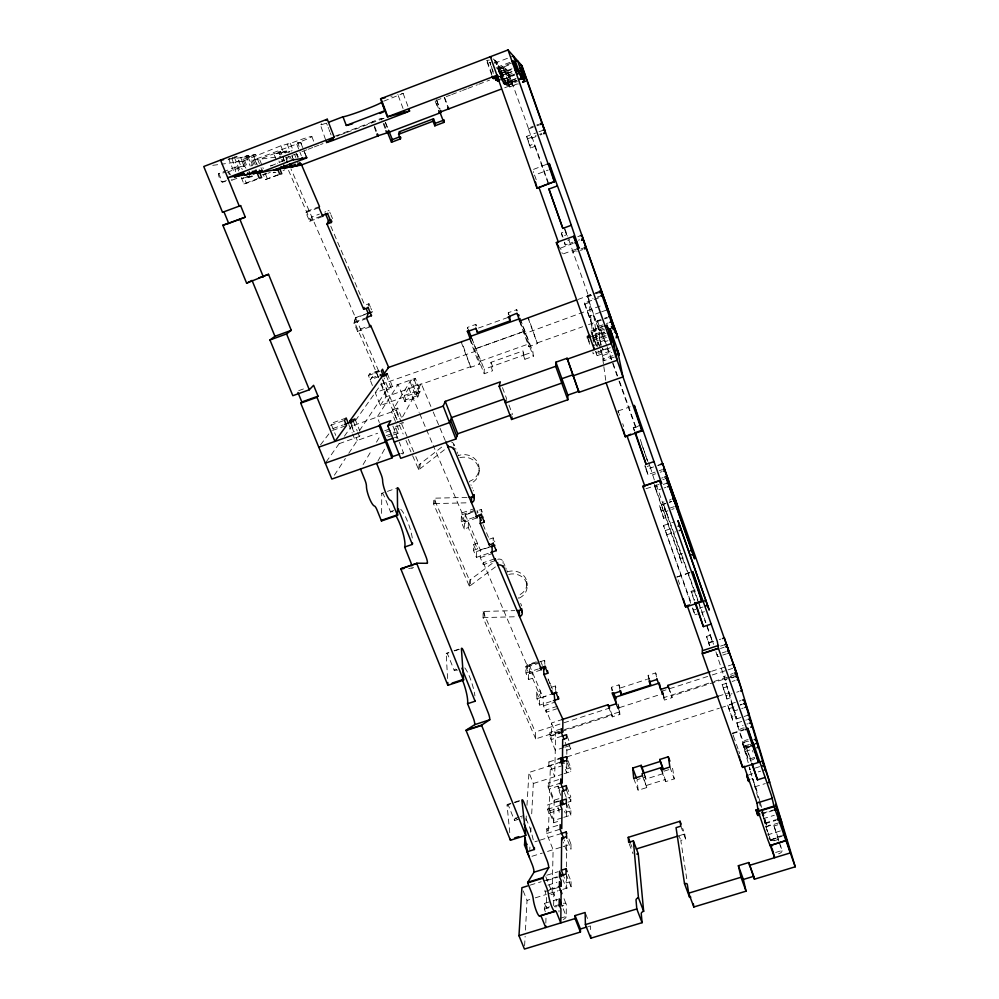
<?xml version="1.0" encoding="UTF-8"?>
<svg xmlns="http://www.w3.org/2000/svg" width="999" height="999" viewBox="0 0 999 999"><rect width="100%" height="100%" fill="white"/><g stroke="black" fill="none" stroke-linecap="round" stroke-linejoin="round"><path stroke-width="0.75" stroke-dasharray="5 3.75" d="M481.218 512.15L481.218 509.415L477.247 510.776M495.167 560.639L483.279 564.672L480.282 557.629L480.294 549.925L465.222 514.585L474.488 511.401M479.108 471.278L479.12 468.681M566.396 876.073L566.346 888.286L562.974 879.782M566.421 866.907L566.495 845.541L564.373 840.134M566.645 802.609L566.595 816.47L564.56 811.263M566.783 762.886L566.758 772.876L564.66 767.494M566.82 754.307L566.845 746.565L565.184 742.294M473.426 550.312L477.385 548.963L477.422 543.244L473.489 544.58L473.426 550.312L476.436 557.367L489.298 552.996M381.63 513.399L381.755 493.356L386.001 491.883M476.436 557.367L476.486 551.585L473.489 544.58M477.11 513.249L477.135 510.489L478.321 513.324M475.861 325.924L475.874 324.375L467.457 327.41L467.432 328.446M558.99 911.95L559.003 910.439M467.008 497.402L435.139 498.164A4.271 3.859 3.6 0 0 433.941 498.401L433.529 503.833L469.318 586.113A4.196 3.696 0.3 0 0 470.367 585.589L470.467 579.632L494.255 561.863M469.318 586.113L469.418 580.157L433.941 498.401M559.215 812.224L557.717 806.093L559.24 810.002M560.801 795.379L558.004 788.211L558.041 786.126L549.7 788.773L549.063 811.026L553.696 822.764L559.428 820.953M553.646 905.569L553.858 893.693A3.871 1.961 -23.8 0 1 558.179 890.321M468.269 527.597L468.381 522.015L464.423 523.364L464.285 528.971L468.269 527.597L477.385 548.963M553.696 822.764L554.183 800.187L549.7 788.773M557.405 706.281L546.078 709.952L555.644 733.366L554.695 776.698L548.926 761.937L558.329 758.94M477.085 517.857L465.034 521.977L465.222 514.585M545.829 923.138L546.028 916.183M549.512 906.842L546.291 907.829L546.628 895.966L545.866 894.055M560.476 800.823L547.589 804.894L547.452 809.315L549 813.248L548.439 832.816L546.84 828.783L560.177 824.6M548.926 761.937L548.801 765.833L550.262 769.542L549.762 786.7L548.276 782.891L560.751 778.933M464.285 528.971L461.201 521.778L461.376 516.233L472.028 512.574M465.034 521.977L461.95 514.735L462 512.887L433.229 445.429M545.329 911.675L544.33 909.19L544.505 903.396L559.24 898.875M545.754 893.78L544.917 890.196M545.804 876.722L552.172 892.644L553.109 849.712L546.69 833.528L546.84 828.783M558.316 800.986L554.145 802.309L548.139 787.037L548.276 782.891M563.948 747.502L555.269 750.299L549.737 736.038L549.85 732.492L561.376 728.783M458.578 455.831L458.304 454.807M453.808 445.866L453.883 444.305A4.346 4.008 3.5 0 0 451.585 442.07M524.612 945.828L525.124 936.325M525.462 930.106L527.047 900.386L521.903 887.699M529.782 849.525L529.92 847.027M530.706 832.404L530.956 827.671M531.705 813.81L533.329 783.503L528.971 772.464L557.08 763.498M526.011 820.679L526.298 815.996M526.96 805.344L528.971 772.464M433.529 503.833A4.308 3.896 3.5 0 1 434.752 503.583L435.139 498.164M412.612 455.706L418.643 469.592A4.371 3.996 6 0 0 419.742 469.031L420.267 463.836L442.982 446.091M418.643 469.592L419.193 464.398L415.384 455.644M690.696 603.246L663.523 525.486L691.046 602.784M519.468 321.029L528.821 346.603L537.375 343.556L528.171 317.32M528.821 346.603L529.333 343.693L524.725 331.094L475.649 348.651L474.45 351.623L381.094 384.378L354.083 422.515M524.725 331.094L524.15 333.841L602.996 305.007M505.919 400.599L506.443 398.239L502.372 387.325M372.365 312.113L372.215 311.351M368.356 305.919L368.931 303.671L364.66 305.457M370.254 326.76L357.555 331.368L357.929 329.957L370.592 325.362M378.696 377.722L354.508 322.09L355.656 317.969L366.133 314.161M357.555 331.368L353.996 323.164L355.519 317.67L290.934 168.794M749.45 744.405L745.616 745.654L751.248 762.225M461.176 341.958L470.741 367.295L479.208 364.285L480.357 361.163L470.891 336.213M383.716 118.644L381.268 118.332L372.252 121.766L372.59 122.652M470.741 367.295L461.513 341.246M692.344 607.904L694.942 614.785L692.532 607.017M255.294 164.823L253.371 160.052L300.786 142.545L303.034 148.264M319.493 206.568L306.418 211.476L305.869 212.575L309.69 221.353L311.813 216.933L319.355 214.111M402.784 454.17L403.459 452.797L399.238 442.12M396.428 438.086L397.14 436.775L394.43 437.737M393.594 434.915L397.964 433.366L399.213 431.081L391.658 411.913L411.064 379.857L417.744 397.028L404.845 401.61L398.139 384.478L377.172 417.058L379.345 422.527M417.744 397.028L418.718 395.229L417.07 390.971L421.203 383.566L432.617 410.589M402.572 416.908L415.072 394.53L419.418 392.994L420.392 391.208L415.384 378.321L375.237 392.657L380.307 405.469L420.392 391.208M377.859 461.151L386.001 446.578M397.964 433.366L396.066 428.559L393.481 433.191L399.213 431.081M404.845 401.61L405.906 399.775L418.718 395.229M353.808 431.88L351.498 426.173L396.491 410.202L397.752 408.079L402.809 420.941M415.072 394.53L410.027 381.568L414.373 380.02L415.384 378.321M363.099 464.597L371.803 449.987M376.461 442.17L380.931 434.652M405.906 399.775L404.245 395.529L408.728 388.012L421.203 383.566M334.378 475.199L345.392 458.479M348.788 453.321L357.255 440.459L377.622 433.266M380.307 405.469L386.001 396.828L471.053 366.508M339.111 443.681L359.428 436.488L361.026 434.053M382.954 379.732L386.925 389.822L391.246 388.274L392.407 386.526L387.337 373.614M359.415 430.731L388.112 388.062L384.165 378.022M326.186 461.938L340.159 442.195M344.393 436.213L353.209 423.763M695.054 589.997L691.108 591.346L694.342 600.986M320.529 444.842L331.181 430.856M379.058 370.841L376.161 371.878L370.142 379.782L380.169 376.186M372.402 385.502L368.431 375.474L369.73 373.813L382.555 369.218M325.549 139.635L320.417 124.863M320.854 124.5L321.753 123.776M419.742 469.031L446.191 448.389M470.367 585.589L496.091 566.421M243.381 161.001L281.343 145.592L290.359 143.431A18.969 0.987 -20.3 0 1 311.451 136.451A18.969 0.987 -20.3 0 1 297.677 142.795L300.699 150.512M248.052 176.323L248.451 177.31L252.135 175.849M242.794 161.239L221.716 164.161M383.678 101.199L403.146 93.419L397.714 94.693M230.132 158.579L228.771 159.103L234.453 173.127M232.193 157.792L233.217 157.392M491.72 75.012L486.525 60.415L487.599 60.002M231.943 158.641L235.077 167.333A4.62 1.024 67.3 0 0 236.026 172.39M232.28 158.504L237.038 156.693L242.233 169.543M486.525 60.415L489.36 60.102M252.784 165.709L248.639 155.369L240.747 157.692L244.106 166.034A4.483 0.974 67.4 0 1 246.141 168.656M493.344 73.352L489.835 62.388M494.33 60.677L495.029 60.415L503.171 83.841L509.365 82.705L504.507 84.553L499.138 69.368L503.996 67.507L509.365 82.705M248.639 155.369L243.381 157.38L247.552 167.72M489.498 62.525L490.834 62.725M494.605 61.289L495.641 60.889L501.723 78.059L502.697 78.659L500.674 79.433M259.365 163.674L255.719 154.57L253.222 154.845L248.052 156.831L251.736 165.996M494.343 62.65L496.715 61.738L502.697 78.659M255.719 154.57L235.19 162.412L238.861 171.491M494.605 63.224L508.366 57.967M242.083 161.513L244.867 168.431M497.152 67.245L510.314 62.225M281.818 154.52L280.719 151.723L278.609 151.96L259.54 159.241L262.262 166.046M511.338 63.112L497.677 68.332L503.658 84.103M280.719 151.723L275.974 153.534L277.085 156.331M498.201 68.706L503.134 66.821L508.578 82.23M227.123 172.253L244.106 166.034L235.077 167.333L218.818 173.539A4.608 1.074 67.1 0 0 219.468 178.009A4.608 1.074 67.1 0 0 222.29 182.068L227.035 181.206M496.078 67.657L498.101 69.081L513.324 63.262M286.825 151.985L286.463 151.074L284.44 151.299L279.757 153.084L280.482 154.932M286.463 151.074L281.818 152.847L283.741 157.717M499.138 69.368L504.47 67.882L509.777 82.954M288.461 152.06L289.598 151.636M291.009 151.086L292.145 150.662M504.682 87.787L512.699 84.74L511.6 84.066L506.481 85.614L501.273 70.892L505.993 69.093L511.201 83.804L509.802 82.979M501.273 70.892L506.431 69.443L511.6 84.066M335.377 136.076L372.927 121.766L373.251 122.64M499.612 73.464L511.95 68.756M336.825 136.264L339.298 135.327M340.522 134.853L345.454 132.967M346.69 132.505L385.964 117.52M500.324 73.938L511.126 69.818M285.926 157.73L289.623 156.319M292.083 155.382L295.791 153.971M301.96 151.611L306.918 149.738M308.154 149.263L313.099 147.377M314.335 146.903L319.293 145.017M320.542 144.543L323.014 143.594M440.921 98.676L435.539 100.724L438.661 108.891M446.316 96.616L450.362 95.08M451.71 94.568L461.163 90.959M462.525 90.447L466.583 88.899M467.932 88.387L477.41 84.765M478.771 84.253L489.635 80.12M500.511 75.961L511.413 71.816M226.348 180.519L222.29 182.068L218.818 173.539L225.574 172.49M499.238 76.548L513.086 71.266M236.913 178.359L231.069 180.469M499.475 76.698L501.161 77.722L513.598 72.989M500.686 78.446L501.723 78.059M514.785 74.113L508.591 76.461L507.142 75.437M244.268 177.56L241.708 178.534L254.508 176.199M246.815 176.586L248.102 176.099M500.561 79.995L513.948 74.9M249.8 175.961L244.256 178.072L246.403 183.379L260.24 178.122M516.67 80.657L505.719 84.828L503.758 79.296L514.722 75.125M266.171 173.514L263.299 174.6L265.309 179.608L281.768 173.751M503.758 79.296L507.667 81.681L516.108 78.471M266.708 173.751L262.163 174.813M267.894 173.302L270.279 172.39M503.171 83.841L515.571 79.121M241.308 177.535L243.868 183.891L257.817 178.584M493.106 58.891L497.29 62.2L505.207 84.553L517.257 79.97M273.514 172.265L274.85 172.278M504.507 84.553L517.045 80.22M283.054 170.504L284.74 169.867M506.481 85.614L517.382 81.468M265.309 179.608L279.658 174.163M507.667 81.681L509.502 86.876L517.932 83.666M509.502 86.876L518.319 83.928M536.038 136.576L531.78 138.174L528.496 128.983L528.346 128.147L533.441 126.224M536.838 124.95L538.536 124.313M305.869 212.575L318.981 207.642M528.496 128.983L533.603 127.06M537.012 125.787L539.572 124.825M324.737 212.088L325.824 211.688M327.972 210.876L329.058 210.477M530.382 148.089L529.92 145.417L534.378 143.744L534.89 146.403L530.382 148.089L526.673 136.388L535.626 133.042M538.985 131.781L542.345 130.519M321.091 216.171L310.227 220.242L288.549 170.392M527.11 138.986L536.138 135.602M539.535 134.341L541.795 133.491M309.69 221.353L322.764 216.446M540.284 134.99L541.982 134.353M325.999 123.277L319.967 125.212M546.391 164.423L532.529 169.78M536.213 179.72L534.577 175.1L548.151 170.067M254.72 159.54L257.105 165.235M562.175 236.413L561.438 232.992L565.796 231.406L566.57 234.802L562.175 236.413L562.562 237.487M355.519 317.67L368.094 313.087M567.757 240.322L569.655 239.623M577.822 236.651L579.72 235.951M564.31 242.32L565.272 244.992L572.951 242.195M578.433 240.197L579.532 239.797M354.508 322.09L365.085 318.244M353.996 323.164L366.72 318.531M560.451 248.102L573.226 243.369M563.436 253.821L576.223 249.163M575.998 250.749L572.714 251.935L573.001 253.134L577.122 251.636M580.931 248.951L583.391 248.064M580.419 250.437L582.892 249.538M508.379 314.747L508.266 312.724L516.745 309.665L517.207 310.889M298.738 390.646L305.507 388.211M478.484 328.047L506.793 317.869M600.611 319.618L597.39 320.766L599.937 332.267L587.449 296.878L587.325 295.704L592.32 293.906M595.654 292.719L598.151 291.82M577.959 299.45L598.463 292.083M368.431 375.474L379.907 371.366M587.449 296.878L591.633 295.379M595.829 293.868L598.339 292.969M384.24 373.501L371.428 378.097L369.73 373.813M587.325 295.704L588.886 300.125L593.044 298.626M597.202 297.14L599.7 296.241M584.665 304.158L589.148 302.547L598.576 329.258L594.105 330.844L584.665 304.158L584.552 302.922L592.807 299.962M594.18 299.475L601.048 297.015M475.611 348.776L524.7 331.206L520.591 319.955M600.237 312.3L589.26 316.221L589.398 317.532L593.881 315.934L598.001 348.626M601.61 311.813L607.092 309.852M480.357 361.163L529.333 343.693M604.632 318.182L607.055 317.32M537.474 342.844L582.704 326.723M588.536 324.638L603.134 319.443M604.595 318.918L607.504 317.882M470.766 340.159L484.215 373.726L492.607 370.741L491.033 366.77L490.946 362.325L522.989 350.911L524.9 359.265L533.354 356.268L532.892 351.898L521.428 321.928M404.245 395.529L417.07 390.971M598.189 326.498L603.159 324.725M606.48 323.539L608.141 322.952M594.105 330.844L593.943 329.445L603.521 326.036M346.178 418.032L330.906 423.464L335.751 435.414M593.106 338.624L590.971 330.931L602.959 326.661M484.215 373.726L484.19 369.23L523.351 355.269L522.989 350.911M524.512 354.882L532.892 351.898M330.444 425.349L344.43 420.367M591.146 332.63L603.234 328.321M599.737 330.869L604.707 329.096M606.493 337.4L597.015 340.759L595.242 335.764L595.042 334.153L604.457 330.806M607.991 340.647L604.782 341.795L601.873 333.691L601.51 332.28L604.72 331.131M332.967 428.534L343.144 424.912M590.184 337.138L604.457 332.068M595.242 335.764L604.732 332.392M601.873 333.691L604.295 332.829M332.517 430.444L346.503 425.487M593.031 337.937L606.118 333.291M397.752 408.079L392.944 409.79L398.014 422.639M592.869 338.798L596.59 337.475L600.387 348.189M601.223 344.892L599.088 337.625L605.694 335.277M593.044 340.447L606.381 335.701M600.137 341.87L606.543 339.61M602.497 348.414L603.034 349.912L607.292 348.401L606.942 347.053M610.377 347.714L593.119 353.821L592.931 351.985M399.775 423.651L403.371 422.377L402.16 424.587L391.77 428.259M610.252 351.036L597.052 355.706L596.84 353.958L601.81 352.197L598.576 329.258M384.702 430.769L390.359 428.758M385.876 432.167L396.066 428.559M603.421 363.661L602.297 355.694L611.75 352.36M386.213 435.664L391.995 433.628M614.447 356.993L604.058 360.664L603.796 358.866L613.174 355.557M387.774 436.963L392.145 435.427M400.761 453.746L403.459 452.797M387.425 491.383L397.327 487.937M618.044 411.001L630.194 406.768M391.158 511.388L393.718 510.501M634.328 430.969L633.254 427.597L638.611 425.736M381.755 493.356A5.582 1.199 70.7 0 1 384.528 496.953L390.597 512.062L393.169 511.176M633.304 428.072L638.686 426.211M462 512.887L474.038 508.753M461.95 514.735L474.013 510.589M461.201 521.778L474.2 517.32M647.402 460.764L639.585 437.35M655.094 472.102L647.901 474.562L645.229 467.145L649.088 465.821M654.32 479.957L650.536 467.919L652.834 467.132M658.179 465.309L659.715 464.785L657.679 465.522M647.901 474.562L646.478 469.355L653.608 466.92M659.203 470.704L662.287 469.642M652.497 474.862L655.581 473.813M660.227 472.227L661.775 471.703M661.563 478.134L663.111 477.609M662.861 479.645L664.397 479.108M489.473 539.135L493.169 537.874L494.268 540.521M408.666 568.568L416.183 567.107M659.015 484.44L645.616 488.848M654.37 484.503L655.319 487.137L659.315 485.776M663.324 484.403L665.734 483.591M480.294 549.925L492.07 545.916M476.486 551.585L489.235 547.252M654.295 485.202L656.143 490.659L660.988 489.011M664.223 487.912L665.846 487.362M480.282 557.629L492.195 553.596M483.279 564.672L483.279 562.712L495.129 558.691M667.919 510.739L665.634 511.513L662.512 502.435L664.035 501.923M669.392 500.112L670.916 499.587M663.024 504.258L665.821 503.471M669.155 502.185L671.865 501.423M663.648 518.306L662.112 512.799L666.133 511.438L667.707 516.933L663.648 518.306L659.54 505.644L665.584 503.596M669.617 502.235L671.628 501.548M661.051 511.101L667.157 509.04M670.204 508.004L674.275 506.63M671.74 509.453L674.038 508.678M663.548 525.499L674.35 521.865M665.471 530.481L672.639 528.071M666.508 534.89L675.561 531.843M655.319 487.137L679.083 554.507L683.041 553.184M656.143 490.659L680.119 558.616L684.128 557.292M680.119 558.616L681.768 562.912L684.952 561.85M446.503 653.259L448.401 652.634M454.095 650.736L459.79 648.851M676.872 576.96L690.696 572.202M447.577 678.558L446.191 653.671L448.963 652.759M454.495 650.923L461.401 648.626M676.897 577.11L689.859 572.802M446.191 653.671A5.457 1.124 72.3 0 1 448.576 656.418L454.308 670.691L456.83 669.854M691.32 592.432L695.254 591.133M541.283 669.854L529.795 673.626L527.01 667.095L526.885 664.934L538.374 661.163M693.156 610.227L695.841 609.34M699.425 608.166L703.009 606.992M529.795 673.626L529.283 664.972L539.223 661.7M528.733 679.495L528.346 672.976L532.13 671.728L532.542 678.246L528.733 679.495L525.961 673.014L525.599 666.533L537.2 662.724M540.759 661.55L544.555 660.302L546.241 664.347M527.01 667.095L538.523 663.324M694.942 614.785L697.314 614.01M702.072 612.449L704.457 611.663M525.961 673.014L538.361 668.943M706.593 636.413L710.464 635.152L712.324 641.42L708.428 642.694L706.593 636.413L709.752 645.716M536.975 698.751L536.525 692.12L540.284 690.896L540.759 697.514L536.975 698.751L539.697 705.107L551.985 701.123M552.035 687.062L555.332 685.988L557.33 690.759M557.604 708.528L546.253 712.212L543.531 705.856L542.882 696.965L552.734 693.756M708.953 642.956L714.735 641.071M719.33 639.585L720.779 639.11M539.697 705.107L539.235 698.438L549.313 695.167M720.529 646.116L723.451 645.167M543.531 705.856L554.92 702.172M720.441 648.476L724.113 647.29M611.937 690.571L611.425 687.287L618.98 684.839L620.454 689.235M648.888 679.47L648.051 675.411L655.656 672.939L656.967 676.348M717.769 654.333L717.045 654.57L717.682 656.705L719.143 656.243M722.14 652.921L725.786 651.735M620.242 688.011L646.553 679.482M647.464 679.195L649.288 678.608L648.051 675.411M722.789 655.057L726.448 653.87M515.209 818.331L519.043 817.095M520.317 816.683L522.864 815.846M562.887 719.28L551.61 722.939L551.123 739.622L560.776 736.525M711.625 671.291L730.556 665.184M559.215 731.305L535.726 738.873L535.302 732.017L561.201 723.663M563.786 722.826L613.336 706.855M707.679 676.435L662.562 690.983L664.01 697.577L712.924 681.842M712.212 674.974L725.823 670.579M728.096 669.854L732.642 668.381M608.329 706.33L612.287 716.857L619.88 714.41L619.305 707.679L663.336 693.493L662.374 690.871M735.376 702.384L731.48 703.621L736.837 718.781L723.938 676.46L725.424 675.986M730.619 674.313L732.854 673.601M564.447 729.62L619.667 711.85L618.131 704.045M714.06 681.48L727.784 677.06M730.082 676.323L734.665 674.849M555.644 733.366L559.989 731.967M561.438 731.493L612.162 715.172L609.203 707.292M660.551 689.472L664.422 700.087L672.09 697.627L671.803 695.991L734.302 675.873M549.737 736.038L561.338 732.304M724.849 679.732L727.085 679.008M730.818 677.809L734.552 676.61M562.749 732.342L551.223 736.051L549.85 732.492M723.938 676.46L725.224 680.107L726.71 679.632M731.892 677.959L734.128 677.247M723.064 687.999L727.06 686.713L730.943 697.714L726.947 699L722.165 684.665L728.121 682.754M732.105 681.468L735.089 680.506M718.231 696.203L728.758 692.831M565.097 747.152L570.704 745.354L570.716 748.988L566.833 750.224L565.796 747.539M726.947 699L726.023 695.616L731.98 693.706M736.7 692.195L738.935 691.47M739.272 701.136L740.833 700.636M740.983 717.469L732.692 720.104L727.709 705.169L731.83 703.858L727.06 686.713M566.808 756.917L719.355 708.204M720.828 707.729L732.679 703.945M548.801 765.833L560.963 761.95M741.695 721.453L736.862 722.989L738.249 726.897L732.479 707.217L736.4 705.968M740.321 704.72L741.895 704.22M728.671 708.741L736.975 706.093M740.097 705.107L742.17 704.445M550.262 769.542L562.412 765.671M733.828 711.038L737.749 709.789M741.67 708.541L743.231 708.041M568.094 760.801L570.766 767.694L566.77 768.968L564.36 762.774M732.692 720.104L731.705 716.47L735.813 715.159L731.83 703.858M533.329 783.503L562.737 774.15M564.073 773.726L570.779 771.59L570.766 767.694M744.093 716.483L747.202 715.484M745.729 720.179L746.528 719.917M548.139 787.037L560.701 783.054M736.862 722.989L737.936 726.822L743.069 725.374M746.852 724L747.901 723.838M558.004 788.211L562.187 786.887M507.267 804.457L510.976 803.283M514.685 802.11L520.254 800.349M732.304 733.154L743.88 729.482M509.777 832.704L507.055 805.082L512.999 803.196M514.485 802.721L521.915 800.374M732.417 733.678L743.656 730.119M554.183 800.187L562.512 797.552M568.056 797.914L570.841 797.027L566.933 787M747.914 741.121L743.468 742.519L737.936 726.822M748.214 762.712L742.519 743.343L748.351 741.508M644.48 774.088L645.579 776.997L637.062 779.682L638.149 790.271L646.803 787.549L642.145 773.638M664.06 771.166L672.614 768.468L674.275 778.908L665.584 781.643L661.201 769.792M568.056 802.172L570.854 801.285L570.841 797.027M547.452 809.315L560.414 805.231M743.656 747.439L750.361 745.329M507.055 805.082A5.407 1.049 73.5 0 1 509.09 807.055L514.51 820.554L520.417 818.693M644.18 774.7L645.816 779.083L664.36 773.238M746.078 747.552L749.912 746.34M549.063 811.026L557.679 808.303M549 813.248L561.962 809.165M745.092 751.498L751.797 749.387M646.553 785.414L665.272 779.52L661.875 770.329M568.344 804.207L570.879 810.689L566.62 812.037L564.585 806.855M562.312 817.819L553.746 820.504L547.589 804.894M563.736 817.369L570.891 815.122L570.879 810.689M754.432 757.454L748.201 759.415L742.519 743.343M546.69 833.528L561.763 828.646M759.827 800.986L749.899 769.879L751.86 769.093M755.319 768.006L759.627 766.658M534.915 841.77L537.512 840.958M540.109 840.147L560.963 833.616M749.063 774.774L752.534 773.688M758.316 771.877L760.639 771.153M751.748 778.808L752.622 778.533L757.067 791.096L755.606 791.545M531.967 856.293L542.345 853.059M547.539 851.448L562.037 846.927M563.149 846.578L570.966 844.143L568.281 837.312M754.632 786.9L765.321 783.566M570.966 844.143L570.978 849.013L566.483 850.411L563.174 842.02M546.79 875.211L558.166 871.69M679.345 835.651L684.74 833.978L682.654 828.321M530.157 885.139L541.171 881.742M543.931 880.881L557.729 876.623M762.312 813.361L773.376 809.952M546.64 880.606L558.091 877.06M761.713 812.412L762.15 813.973L772.552 810.763M684.74 833.978L685.551 838.985L680.806 840.459L687.1 881.068M547.927 885.164L556.942 882.242M763.623 819.28L763.448 818.631L774.325 815.271M568.281 874.387L571.066 881.443L566.371 882.891L564.135 877.247M764.347 821.827L765.559 821.453L760.938 808.403L752.622 778.533M549.662 889.472L556.855 887.249M765.022 823.089L775.898 819.729M544.88 891.595L559.39 887.124M764.872 823.788L775.848 820.404M527.047 900.386L529.795 899.537M535.277 897.851L546.278 894.467M549.025 893.618L557.842 890.896M562.799 889.372L571.078 886.825L571.066 881.443M765.746 826.885L778.009 823.101M550.986 894.629L553.883 893.743L556.755 900.923M774.013 825.986L777.771 824.824M780.456 830.918L767.931 834.764L768.331 835.901M781.505 835.676L777.197 837A3.996 2.098 -17.5 0 1 774.999 839.734A3.996 2.098 -17.5 0 1 770.466 840.221M544.33 909.19L548.776 907.829M554.72 906.006L559.165 904.644M770.828 839.722L782.055 836.288M559.053 906.68L566.296 904.457L563.174 896.54M769.23 836.076L771.203 841.645L778.721 839.347L779.944 843.543M560.364 918.231L566.258 916.433L566.296 904.457A3.859 1.986 -23.9 0 0 563.349 903.283M775.624 852.472L781.98 850.536L780.344 844.942M587.936 926.71L588.573 926.51M589.198 926.323L590.459 925.936L590.571 930.119M390.859 96.341L392.245 96.016M243.868 183.891L246.403 183.379M273.701 172.715L275.874 172.315M272.14 165.235L270.816 165.447A3.921 0.787 67.8 0 0 270.629 166.134M212.737 165.335L220.217 164.36M253.371 160.052L280.894 156.468M228.047 159.191L250.574 156.531L254.358 165.959M289.847 151.898L273.838 153.784L277.622 163.324M234.777 156.943L237.038 156.693M297.677 142.795L300.761 142.52M535.726 738.873L483.079 617.794L483.066 611.638A4.108 3.584 -1 0 1 484.228 611.4L514.872 610.614M483.079 617.794A4.146 3.609 -1 0 1 484.253 617.557L517.357 616.708M633.254 427.597L634.54 430.344M434.752 503.583L466.883 502.822M372.252 121.766L372.927 121.766M528.346 128.147L507.642 70.392L502.634 66.434L509.952 87.113M745.641 745.579L751.66 761.85M691.146 591.296L694.605 600.087M498.114 69.093L501.173 77.697M618.106 411.064L619.03 413.349M285.889 157.18L287.013 159.765M355.656 317.969L381.905 378.459M382.467 379.782L399.413 418.818M401.635 423.951L407.729 437.974M408.279 439.235L414.847 454.383M483.066 611.638L535.302 732.017M282.417 156.269L284.59 161.276M381.019 383.042L397.003 419.805M399.25 424.987L403.171 434.016M405.969 440.422L410.964 451.91M330.781 226.161L365.047 305.969M296.89 154.058L298.114 156.893M461.376 516.233L464.423 523.364M525.599 666.533L528.346 672.976M536.525 692.12L539.235 698.438M329.745 212.1L330.444 213.736M330.906 214.81L332.53 218.606M368.931 303.671L370.467 307.267M370.904 308.291L371.553 309.815M529.283 664.972L542.882 696.965M408.728 388.012L419.143 412.412M419.755 413.848L425.874 428.209M426.486 429.645L432.604 443.993M483.279 562.712L526.885 664.934M532.542 678.246L540.759 697.514M483.079 524.625L489.085 538.823M548.039 678.845L548.538 680.044M549.55 682.442L550.062 683.641M550.561 684.827L551.56 687.212M433.216 412.013L445.217 440.472M453.883 444.305L454.483 445.704M455.656 448.514L455.956 449.213M457.13 452.01L457.717 453.409M469.717 482.03L469.43 481.343A15.097 13.811 1.7 0 0 478.109 463.524A15.097 13.811 1.7 0 0 458.591 455.507M470.879 484.765L471.166 485.452M472.028 487.512L472.315 488.186M473.164 490.234L473.451 490.921M481.218 509.415L482.342 512.1M494.455 540.958L494.83 541.833M497.677 559.303A4.171 3.709 -1.8 0 1 503.059 561.45L504.97 565.996M505.781 567.932L506.318 569.23M506.868 570.529L507.417 572.002M518.244 597.627L518.506 598.264M520.641 603.334L521.69 605.856M542.407 665.421L540.646 661.238L540.859 664.11M548.276 679.357L552.372 689.11M228.484 172.59L229.333 174.663M231.431 179.845L231.643 180.369A4.483 1.011 67.2 0 0 231.93 179.795M234.241 157.005L239.922 171.041M353.321 421.303L357.205 430.969M357.754 432.342L359.428 436.488M246.029 155.669L250.225 166.096M544.505 903.396L546.291 907.829M351.024 423.514L354.333 431.73M356.106 437.599L357.255 440.459M243.469 160.976L246.653 168.881M249.438 175.787L249.825 176.773M348.776 424.488L352.11 432.767M352.672 434.153L354.333 438.286M385.439 122.353L388.099 129.021M467.457 327.41L467.944 328.621M471.84 338.336L484.19 369.23M611.425 687.287L612.774 690.659M383.966 123.489L386.663 130.22M617.432 706.256L619.667 711.85M262.912 167.67L263.286 168.606M265.147 173.264L267.507 179.171M260.976 167.707L261.376 168.719M253.222 154.845L257.317 165.047M354.982 418.981L359.927 431.306M270.979 165.896L284.727 160.152A3.921 0.737 67.9 0 0 284.578 161.051M561.875 905.469L562.312 906.568M563.186 908.765L566.258 916.433A3.921 2.048 -24.1 0 1 563.224 919.505M475.874 324.375L476.473 325.886M490.946 362.325L492.507 366.258L492.607 370.741M283.304 158.254L284.403 161.039M566.033 874.05L571.078 886.825M282.305 159.528L283.029 161.363M278.609 151.96L279.72 154.783M281.581 159.478L282.33 161.351M278.933 160.989L279.295 161.913M292.145 156.269L292.495 157.155M287.1 143.719L289.86 150.737M291.833 155.744L292.62 157.742M376.161 371.878L378.359 377.435M381.094 384.378L386.001 396.828M290.147 156.344L291.271 159.203M288.624 156.556L289.348 158.379M284.44 151.299L285.165 153.147M286.988 157.742L287.35 158.666M392.894 426.036L398.713 440.784M585.676 913.848L588.861 921.902M280.881 145.767L284.066 153.809M286.051 158.829L286.438 159.84M296.84 144.281L298.713 149.038M299.825 151.885L301.323 155.682M386.151 375.287L391.246 388.274M567.682 840.609L570.978 849.013M296.703 153.821L298.064 157.293M296.303 153.659L297.69 157.205M396.491 410.202L401.024 421.715M290.359 143.431L293.481 151.361M294.755 154.795L295.816 157.467M564.423 792.619L566.658 798.351M566.308 803.383L570.891 815.122M558.041 786.126L560.826 793.268M304.533 152.073L306.019 155.881M300.687 142.52L302.56 147.303M304.058 151.111L305.544 154.92M414.373 380.02L419.418 392.994M311.825 136.513L313.861 141.733M566.358 789.759L570.854 801.285M326.486 123.089L327.322 125.25M328.159 127.41L328.571 128.484M328.996 129.57L329.82 131.718M330.244 132.805L331.069 134.952M567.557 763.273L570.779 771.59M533.266 171.566L533.628 172.515M508.266 312.724L509.04 314.747M523.351 355.269L524.9 359.265M567.095 736.001L569.155 741.345M568.643 743.606L570.716 748.988M436.488 99.825L440.097 109.253M520.379 322.365L533.354 356.268M661.413 690.809L664.01 697.577M630.918 844.355L631.992 847.164M629.195 843.78L632.966 853.658M374.263 127.06L376.261 132.355M381.268 118.332L381.93 120.105M383.266 123.639L385.589 129.808M374.588 126.161L376.91 132.305M469.667 338.911L479.208 364.285M633.716 778.471L638.149 790.271M385.439 122.702L387.737 128.796M508.978 405.032L512.524 414.523M618.331 705.069L619.305 707.679M615.946 703.87L619.88 714.41M642.382 775.736L646.803 787.549M679.22 836.188L680.282 839.035M403.109 93.394L408.828 108.766M398.251 95.629L403.121 108.704M680.806 826.185L685.551 838.985M669.904 767.045L674.275 778.908M733.029 734.827L733.316 735.614M436.6 100.225L439.81 109.003M435.102 100.849L438.049 108.866M668.231 687L672.09 697.627M528.046 317.957L537.375 343.556M444.642 97.452L447.877 106.331M444.218 97.378L447.465 106.294M668.905 688.036L671.803 695.991M526.673 136.388L529.92 145.417M561.438 232.992L562.974 237.25M599.088 337.625L601.598 344.605M645.154 465.671L646.478 469.355M659.54 505.644L662.112 512.799M708.428 642.694L709.465 645.579M619.368 414.26L619.705 415.197M548.326 182.667L531.143 134.715L531.78 138.174M564.36 227.397L567.469 236.089M606.381 344.692L603.309 336.126L604.782 341.795M607.08 346.628L617.507 375.724M619.505 381.306L636.738 429.42M648.651 462.637L650.536 467.919M697.914 600.137L663.561 504.245L665.634 511.513M698.363 601.398L713.586 644.318M534.89 146.403L547.964 182.879M564.647 229.42L566.57 234.802M597.39 320.766L601.51 332.28M607.292 348.401L611.376 359.79M612.724 363.561L617.22 376.086M619.005 381.069L636.55 430.02M641.708 444.405L643.756 450.124M644.268 451.548L646.303 457.242M646.815 458.653L647.827 461.488M656.131 484.64L662.512 502.435M667.707 516.933L697.864 601.086M698.788 603.646L705.594 622.652M706.955 626.435L712.324 641.42M715.908 651.785L725.224 680.107M678.071 579.832L679.657 584.278M499.637 69.73L504.982 84.803M596.678 345.854L592.657 334.49L589.148 302.547M761.925 812.262L766.97 826.51L759.902 801.223M590.971 330.931L595.292 343.094M595.641 344.081L596.328 346.054M598.076 350.961L598.426 351.948L598.326 351.211M762.15 813.973L763.96 819.28M764.235 820.866L764.922 822.801M765.671 826.023L766.458 828.258M766.857 829.382L767.657 831.618M768.044 832.729L768.843 834.964M622.714 423.688L623.713 426.511M733.453 736.026L738.361 749.862M738.81 751.123L739.697 753.633M769.13 838.173L769.53 839.297L769.155 837.924M595.891 351.286L596.84 353.958M595.616 351.66L597.052 355.706M490.147 62.987L490.909 65.135M491.296 66.209L492.057 68.357M492.445 69.431L493.206 71.578M588.386 339.21L589.398 342.045M588.036 339.523L590.571 346.665M487.225 60.914L492.37 75.387M507.642 70.392L512.699 84.74M766.42 827.884A3.934 2.035 -17.6 0 1 770.017 825.062A3.934 2.035 -17.6 0 1 773.988 825.948L778.721 839.347A3.934 2.06 -17.5 0 0 774.4 838.511A3.934 2.06 -17.5 0 0 771.203 841.645M778.633 841.058L773.988 825.948M779.108 842.407L781.98 850.536A3.996 2.135 -17.4 0 1 779.994 853.246A3.996 2.135 -17.4 0 1 775.561 853.895M722.165 684.665L726.023 695.616M727.709 705.169L731.705 716.47M749.225 767.032L750.137 769.63L749.5 767.307M584.552 302.922L593.943 329.445M600.861 349.525L601.81 352.197M595.042 334.153L598.988 345.292M600.736 350.237L603.796 358.866M501.748 71.229L506.918 85.839M602.297 355.694L604.058 360.664M752.459 750.549L752.996 752.06M679.083 554.507L681.78 562.899M560.639 248.601L561.001 249.638M561.975 252.597L562.262 253.596M750.299 744.205L750.599 745.266M618.044 411.126L618.468 412.649M764.21 820.154L764.934 822.789M766.658 828.958L767.432 831.73M768.006 833.803L768.393 835.176M731.48 703.621L732.479 707.217M749.287 767.669L749.899 769.879M764.247 821.528L764.61 822.814M644.879 465.846L645.229 467.145M602.622 348.289L603.034 349.912M568.843 239.922L588.399 295.704L588.886 300.125M564.635 242.158L565.272 244.992M655.656 672.939L656.53 676.997M649.288 678.608L649.45 679.42M618.98 684.839L619.742 689.347M663.336 693.493L664.422 700.087M665.272 779.52L665.584 781.643M603.833 366.67L605.869 381.118M645.579 776.997L645.816 779.083M593.181 339.323L593.493 342.158M555.332 685.988L555.731 690.509M526.748 581.493L527.097 585.689M516.745 309.665L516.833 310.914M544.555 660.302L544.867 664.323M546.078 709.952L546.253 712.212M612.162 715.172L612.287 716.857M503.059 561.45L503.109 563.261M493.169 537.874L493.206 540.709M484.228 611.4L484.253 617.557M412.063 568.144A5.519 1.174 71.4 0 1 411.975 568.543M390.597 512.062A19.356 4.133 71.1 0 1 393.057 512M400.724 509.34A19.368 4.021 71.1 0 1 412.525 539.822M514.51 820.554A18.856 3.584 73.7 0 1 518.493 821.003M521.89 818.218A18.869 3.484 73.7 0 1 521.977 817.482M525.786 818.705A18.869 3.484 73.7 0 1 533.628 841.87M454.308 670.691A18.969 3.871 72.5 0 1 457.317 670.379M464.785 667.906A18.981 3.759 72.5 0 1 474.925 695.903M556.955 906.655A3.934 2.01 -24 0 1 554.433 906.642M754.782 757.966A3.484 1.623 -17.9 0 1 751.335 760.102A3.484 1.623 -17.9 0 1 748.201 759.415L743.468 742.519A3.397 1.536 -17.9 0 1 744.804 740.684A3.397 1.536 -17.9 0 1 748.114 739.71M750.536 745.903A3.496 1.598 -17.9 0 1 747.077 748.026A3.496 1.598 -17.9 0 1 743.943 747.364L739.322 730.756A3.397 1.511 -18 0 1 740.796 728.858A3.397 1.511 -18 0 1 744.28 727.959M228.272 172.078A4.483 1.011 67.2 0 1 230.457 174.862M273.714 172.715A3.921 0.787 67.8 0 1 273.177 172.352M420.267 463.836A4.333 3.971 6.1 0 1 419.193 464.398M470.467 579.632A4.158 3.684 0.3 0 1 469.418 580.157M507.405 571.815A14.51 12.8 -2.7 0 1 526.048 579.195A14.51 12.8 -2.7 0 1 517.445 595.729M459.79 457.667A15.16 13.861 1.6 0 1 478.096 466.108A15.16 13.861 1.6 0 1 470.629 483.504M508.766 574.388A14.56 12.837 -2.7 0 1 526.236 582.167A14.56 12.837 -2.7 0 1 518.793 598.289"/><path stroke-width="1.5" d="M493.244 542.844L493.256 543.568L489.285 544.917L480.244 523.501L484.253 522.127L481.218 513.873M480.244 523.501L480.257 517.944L482.979 517.007M318.768 447.152L379.145 425.774L379.932 424.513L390.771 420.666L387.787 425.711L400.711 458.341L455.869 439.011L443.206 406.106L445.279 401.361L500.324 381.868L499.163 386.301L511.575 419.48L567.819 399.762L567.844 395.104L555.906 362.187L567.095 358.229L579.008 392.345L622.989 376.91L617.082 348.626M563.573 875.836L561.338 870.204L566.046 868.743L566.033 874.05L560.489 875.761M566.783 838.311L566.196 831.98L560.963 833.616M567.02 761.887L566.495 756.668L562.487 757.941L563.823 761.388M477.097 515.996L477.085 517.857L474.038 508.753L445.816 441.895M509.627 316.271L510.089 320.879L477.447 332.605L477.46 331.281M579.008 392.345L567.095 358.229M558.291 886.812L561.176 885.926L561.226 880.906L559.527 876.623L559.59 871.253L561.713 876.585M561.338 870.204L561.663 838.186L566.171 836.787M563.573 804.257L562.05 800.374L562.15 791.083L566.358 789.759L566.383 785.564L562.187 786.887M559.465 783.616L562.237 782.741L562.412 765.671L560.963 761.95L561.013 758.079L558.329 758.94M562.487 757.941L562.674 739.485L566.57 738.236L566.583 734.665L561.75 736.213M477.447 332.605L475.836 328.009M474.088 494.88A4.271 3.884 0.8 0 1 471.565 497.29L471.478 502.709A4.308 3.909 0.8 0 0 473.963 497.664L474.001 494.967M545.754 925.773L545.704 927.534L541.883 918.069A5.632 1.061 74.4 0 0 540.097 915.821A11.214 2.123 74.3 0 1 536.475 911.288A11.214 2.123 74.3 0 1 533.191 898.75A5.632 1.074 74.3 0 0 531.555 892.507L527.672 882.904A5.607 1.074 74.2 0 1 527.797 882.267L534.028 872.189L548.738 867.631A5.42 0.962 73.8 0 0 547.052 860.476L523.888 802.372A5.42 0.987 73.4 0 0 521.915 800.374L525.711 834.465A5.607 1.049 73.7 0 1 525.736 835.439L510.439 840.246L466.108 730.506A5.632 1.174 73 0 1 466.271 730.069L474.725 724.65L489.772 719.767A5.432 1.036 72.7 0 0 488.211 712.836L463.723 651.398A5.47 1.074 72.2 0 0 461.401 648.626L463.548 679.32A5.644 1.136 72.4 0 1 463.511 680.157L447.852 685.302L400.836 568.943A5.719 1.261 71.5 0 1 400.974 568.718M470.279 338.948L467.345 331.056M473.963 497.664L453.708 448.076M770.079 845.541L785.951 840.671L774.1 806.655L758.253 811.463L767.781 839.572L770.129 845.591L785.938 840.471L795.241 866.795L754.42 879.195L748.75 862.549L738.386 865.708L741.008 877.247L746.053 891.17L693.83 906.992L688.673 893.168L687.3 884.34A2.697 1.449 -20.4 0 0 684.515 883.678L676.048 827.659L680.806 826.185L680.032 821.24L628.246 837.337L628.658 842.369L633.378 840.896L638.224 853.621L643.656 911.3A2.685 1.461 -21.9 0 0 641.246 913.573L642.082 922.676L590.784 938.211L585.389 924.599L585.139 912.499L575.074 915.571L575.087 918.568L580.444 932.042L524.438 949.05L518.968 935.701L521.903 887.699L527.41 885.988M567.819 399.762L555.694 366.308L555.906 362.187M448.064 445.417L447.964 447.003A4.383 4.033 3.4 0 1 453.646 449.35M529.383 857.105L524.525 845.017L524.987 837.549M642.894 486.438L685.689 607.042L702.022 601.673L692.682 571.553L717.344 641.57L718.431 648.201L702.222 653.458L702.372 648.626L687.2 605.544M387.2 131.556L391.483 142.258L400.424 138.861L398.613 134.291L399.4 131.731L433.516 118.781L433.054 121.229L434.827 125.837L443.843 122.427L444.068 120.891M434.827 125.837L435.277 123.352L433.516 118.781M511.575 419.48L512.05 416.983M505.919 400.574L505.394 402.947L561.775 383.092L561.888 378.696L573.051 374.762L573.064 375.836L617.157 360.289L611.863 333.766M366.146 317.857L371.566 315.422M371.441 315.934L368.032 307.18M367.894 307.68L363.648 309.228L364.123 307.467M326.248 141.433L326.673 142.507L331.069 141.096L404.732 113.049L409.578 111.001L409.203 109.815M400.424 138.861L400.861 137.4M391.483 142.258L392.345 139.623L388.636 130.345M455.869 439.011L457.729 433.753L445.279 401.361M363.648 309.228L327.023 224.088L331.368 222.465L331.893 221.216M327.023 224.088L328.459 220.754L331.144 219.743M322.178 215.759L327.797 213.311M323.264 215.347L322.764 216.446L318.981 207.642L319.493 206.568L301.174 163.986M258.916 277.872L268.519 274.3L291.283 330.332L274.937 336.301L269.955 339.985L292.832 395.691L309.315 389.772L313.611 385.302L318.019 396.166L301.835 401.973L300.724 403.146L331.83 479.058L391.945 457.967L392.669 456.58L399.413 454.22M561.438 904.37L559.24 898.875L559.165 904.644L560.938 909.065L560.801 922.939L556.992 913.448A5.644 1.011 74.2 0 0 555.257 911.188A11.226 2.01 74.1 0 1 551.735 906.605A11.226 2.01 74.1 0 1 548.401 894.068A5.632 1.024 74.1 0 0 546.728 887.824L542.882 878.208A5.619 1.024 74 0 1 542.981 877.572L548.738 867.631M274.076 169.967L305.931 158.217L306.768 157.78L305.919 155.869M351.024 423.514L349.925 420.779L381.818 376.848L386.151 375.287L387.337 373.614L381.606 375.674M300.724 403.146L316.983 397.315L318.019 396.166M409.578 111.001L387.762 116.808L387.387 115.672M325.899 120.429L327.31 119.293L334.24 137.225L326.673 142.507M269.955 339.985L286.576 333.916L291.283 330.332M306.73 157.767L292.345 160.027L261.401 172.153M466.308 730.032L481.843 724.987L489.772 719.767M223.551 159.715L220.542 160.077L239.211 205.981L240.609 205.619L245.304 217.17L222.839 225.237L246.628 283.179L268.519 274.3M246.628 283.179L252.048 280.419L274.937 336.301M327.247 119.193L203.759 166.508L222.515 212.3L223.988 211.9L228.721 223.426L245.304 217.17M544.055 132.642L545.192 132.218L521.441 65.135L508.029 49.95L380.544 98.789L387.337 116.895L497.002 75.2M328.546 122.303L342.969 116.783A20.879 1.211 -20.5 0 0 365.272 109.528A20.879 1.211 -20.5 0 0 381.606 101.998L384.877 110.702A20.842 1.061 -20.5 0 1 379.87 113.499M512.062 56.556L513.411 56.044L521.653 78.771L519.667 79.52M512.087 61.551L513.161 61.139L514.71 62.737L516.396 67.233M342.969 116.783L346.278 125.437L384.877 110.702M515.696 61.451L517.557 60.739L524.825 81.456L522.964 82.168M512.624 63.536L514.71 62.737L517.744 71.404L515.671 72.19M519.717 65.797L521.441 65.135M334.19 137.163L227.722 177.735L243.956 173.814L243.519 172.752M492.12 76.124L492.907 78.359L497.914 76.461M519.605 68.694L522.34 67.645L521.94 65.697L736.95 674.1L726.373 644.218L724.425 644.855M234.465 177.435L236.501 176.661M237.512 176.274L243.956 173.814M492.907 78.359L498.164 76.96M515.222 70.454L516.283 70.055L517.744 71.404L516.458 67.445M244.817 175.349L255.269 171.903L254.857 170.879M495.254 78.746L495.641 79.82L498.401 78.771M519.83 70.604L521.64 69.918L522.752 71.079L525.337 78.446L522.677 79.458M249.213 171.84L250.037 173.901L255.269 171.903M495.641 79.82L498.976 79.108M250.037 173.901L262.188 170.742L261.788 169.73M496.928 79.658L497.302 80.707L498.988 80.07M520.991 71.753L522.752 71.079M253.222 174.151L254.495 173.664M255.781 173.177L262.188 170.742M497.302 80.707L499.225 80.507M516.633 73.876L519.318 72.865L523.014 76.286L520.529 77.235M256.718 173.327L277.672 169.143L279.658 174.163L281.768 173.751L279.795 168.781M517.719 73.988L519.717 73.227L521.653 78.771M274.787 170.23L277.672 169.143M520.791 76.686L522.677 75.974L524.825 81.456M276.224 170.13L286.613 166.621L286.238 165.684M281.144 166.558L281.88 168.419L286.613 166.621M281.88 168.419L292.22 165.672L291.508 163.848M519.268 79.208L521.278 78.446M285.264 168.319L292.22 165.672M521.565 78.509L524.288 77.472L525.337 78.446M291.533 167.283L300.474 164.286L299.787 162.512M295.279 164.223L295.979 165.996L300.474 164.286M376.923 134.116L377.597 135.876L389.048 132.268L441.096 112.5L440.459 110.752M438.698 110.639L439.348 112.412L500.674 89.311M295.979 165.996L301.136 165.097L378.246 135.814L377.585 134.066M522.627 81.893L524.5 81.181M392.345 139.623L400.087 136.688M398.613 134.291L433.054 121.229M435.277 123.352L444.205 119.967M222.515 212.3L240.609 205.619M540.234 123.676L541.933 123.039L545.392 133.067L543.693 133.716M540.422 124.5L542.132 123.864M542.894 130.32L544.58 129.683L545.392 133.067M547.09 164.161L549.363 163.711L564.285 204.483L578.896 247.802L576.91 248.913M550.237 169.293L551.286 168.906M537.075 188.187L541.358 186.401M542.445 186.001L546.778 184.403M547.852 184.003L552.197 182.392M553.284 181.993L554.37 181.593L549.2 163.386M554.37 181.593L537.075 188.336L490.359 56.718L491.321 57.48M571.116 225.349L562.824 228.384L548.938 189.036L557.317 185.951M580.269 235.764L581.905 235.165L586.188 248.339L584.54 248.938M367.182 313.773L371.378 312.25M581.73 238.998L582.829 238.599L617.232 335.814L616.171 336.188M574.924 242.832L576.997 242.083M581.493 240.359L583.154 239.76M584.215 247.764L585.864 247.165L586.188 248.339M467.332 331.581L475.824 328.534M510.089 320.879L508.503 316.783L517.02 313.199M507.804 317.507L509.827 316.783M598.988 291.521L600.649 290.921L602.197 295.342L600.536 295.941M387.737 367.732L469.667 338.911L470.891 336.213L520.067 318.544L519.468 321.029L576.498 299.975M599.762 291.621L601.386 291.034L610.426 316.833M599.188 292.67L600.861 292.07L600.649 290.921M608.666 316.745L610.289 316.171L611.738 323.114M609.802 322.365L611.463 321.778L612.986 326.149L613.286 327.522L611.613 328.122M604.969 325.949L606.967 325.237L614.36 346.303L613.361 346.653M606.256 327.247L607.267 326.898L606.967 325.237M611.338 326.748L612.986 326.149M349.925 420.779L354.982 418.981L353.321 421.303L344.593 424.4M590.022 335.427L587.387 336.363L587.524 338.087L590.184 337.138M609.178 329.121L610.114 328.796L618.806 353.559L619.18 355.319L618.231 355.656M612.762 328.284L614.373 327.709L617.644 337.237L616.033 337.799M609.477 330.706L610.426 330.369L610.114 328.796M613.161 329.682L614.772 329.108M608.129 332.567L609.14 332.217L607.267 326.898M614.435 332.18L616.021 331.618L617.644 337.237M611.238 335.714L612.187 335.377L610.426 330.369M567.082 359.228L611.276 343.581L608.816 330.519M387.787 425.711L443.206 406.106M499.163 386.301L555.694 366.308M616.495 350.686L617.432 350.349L619.18 355.319M616.932 354.233L618.806 353.559M393.082 438.211L386.313 440.596L385.564 441.92L325.312 463.149M503.546 399.263L451.523 417.607L449.562 422.602L394.268 442.07M457.729 433.753L511.076 415.035M567.844 395.104L578.97 391.208M397.614 514.747L381.581 520.279A5.744 1.286 70.9 0 1 381.456 520.966L397.502 515.422A5.757 1.211 70.9 0 0 397.614 514.747L397.327 487.937A5.594 1.136 70.8 0 1 400.012 491.558L425.949 556.643A5.532 1.111 71.4 0 1 427.372 563.299L417.033 563.211L401.111 568.643L403.908 568.618M643.768 487.137L642.881 486.263L659.502 480.594L661.7 483.528L634.253 405.357L641.982 430.906L625.237 436.725L630.669 434.19M634.852 432.754L641.845 430.394M475.699 516.808L481.218 514.91M411.825 565.871A5.519 1.174 71.4 0 0 410.601 561.875L404.645 547.027L412.325 544.393A19.368 4.021 71.1 0 0 412.599 543.056M634.84 432.417L646.103 464.31L654.12 461.563M660.476 464.523L662.774 463.736L667.494 478.059L665.946 478.583M660.739 464.473L662.787 463.773M663.324 469.293L664.347 468.943L677.322 505.594L676.311 505.944M663.311 471.166L664.859 470.641M664.647 477.085L666.957 476.298L667.494 478.059M400.836 568.943L416.77 563.511A5.732 1.186 71.4 0 1 416.883 563.311M642.894 486.463L659.527 480.806L702.022 601.673M666.533 483.316L668.131 482.767M490.709 546.74L494.88 545.329M667.469 486.8L669.08 486.251L694.542 558.653M490.784 552.497L496.241 550.636L496.228 549.925M672.439 499.075L674.737 498.301L677.871 507.38L676.335 507.892M673.763 500.624L675.649 500.149L677.871 507.38M673.651 500.874L675.661 500.187M678.021 526.261L679.819 525.649L709.215 610.102L677.934 520.629L679.819 525.649M679.195 530.619L681.006 530.019M690.184 550.799L691.77 550.262L694.53 558.591M691.333 554.882L692.931 554.345M452.172 683.066L463.548 679.32M685.689 607.042L685.476 606.268L689.56 604.932M695.004 603.146L701.798 600.899M704.27 601.011L706.043 600.424M705.706 606.106L707.492 605.519M539.797 668.481L545.067 666.758L544.992 665.946M555.844 691.758L555.919 692.582L552.122 693.818L543.98 674.5L543.481 668.019L545.841 667.232M543.98 674.5L547.789 673.251L547.589 670.816M474.725 724.65A5.432 1.099 72.8 0 0 473.201 717.719L467.569 703.696L475.087 701.236A18.981 3.759 72.5 0 0 475.174 700.486M694.842 602.409L703.383 626.623L711.213 624.063M722.464 638.561L724.4 637.936L729.37 652.921L727.909 653.396M552.834 694.018L557.055 692.644M702.934 650.524L718.593 645.441M553.396 700.661L558.603 698.963L558.416 696.89M466.108 730.506L481.668 725.461A5.632 1.111 72.9 0 1 481.805 725.037M747.751 728.321L758.553 762.424L742.619 767.419L702.297 653.821L718.481 648.426M725.574 646.815L727.047 646.328M727.247 651.261L728.708 650.786L729.37 652.921M619.954 690.584L621.353 694.605L650.636 685.139L649.4 681.93L657.067 679.445L656.892 678.621M616.982 705.144L612.462 693.88L620.092 691.408M659.502 682.991L615.409 697.24L615.946 703.87L608.329 706.33L608.216 704.67L561.763 719.667M659.715 684.29L660.551 689.472L668.231 687L667.944 685.389L710.164 671.765M732.017 664.71L733.466 664.248L737.212 674.937L795.241 866.795M734.34 673.114L735.826 672.639L737.1 676.286L735.614 676.76M735.301 676.373L736.8 675.886L741.92 690.521L740.434 690.996M737.087 679.869L738.086 679.557L733.466 664.248M562.612 746.078L718.231 696.203M742.394 700.137L743.955 699.637L749.275 714.834L747.714 715.321M743.456 703.708L745.029 703.209L746.378 707.042L744.804 707.542M559.428 762.749L566.483 760.501M744.243 703.783L745.291 703.446L765.271 769.705L764.11 770.067M748.139 719.405L749.762 718.893L751.123 722.814L749.287 723.226M750.661 727.16L752.284 726.648L749.762 718.893M745.067 729.67L747.876 728.783M661.875 770.329L660.901 767.707L642.145 773.638L642.382 775.736L633.716 778.471L632.692 768.056L641.221 765.346L643.943 772.627M662.911 769.33L659.74 759.49L668.306 756.78L669.917 761.163M643.631 773.238L641.445 767.407L660.027 761.525M562.05 800.374L566.321 799.025L566.308 803.383L562.012 804.744M754.183 739.66L755.856 739.135L757.267 743.169M755.406 743.743L757.08 743.206L758.503 747.264L756.83 747.801M751.198 745.928L753.758 745.129L753.283 743.169L771.615 796.141L774.1 806.655M514.597 837.961L518.768 836.65M760.751 761.688L762.487 761.151L763.948 765.309L762.062 766.071M524.525 845.017L527.122 844.205M748.526 781.555L746.753 775.499L747.901 775.137M747.964 779.982L749.712 779.445M534.028 872.189A5.407 1.011 74 0 0 532.38 865.034L527.06 851.772L534.403 849.475A18.869 3.484 73.7 0 0 534.378 847.514M751.772 763.686L757.467 779.832L765.109 777.447M767.931 782.766L769.667 782.217L762.487 761.151M773.938 806.093L758.141 810.988L757.005 803.021L772.302 798.276M759.864 814.123L757.404 814.884L756.056 809.902L758.803 809.065M527.797 882.267L542.981 877.572M636.276 848.975L678.259 835.976M527.672 882.904L542.882 878.208M774.6 809.565L777.06 808.803L790.359 852.909L749.437 865.384M774.038 810.301L777.022 809.377L778.571 813.81M636.75 854.07L638.224 853.621M222.839 225.237L228.721 223.426M777.259 819.305L779.982 818.468L778.408 814.01L781.543 823.663M777.21 819.979L779.957 819.143M779.232 822.726L781.693 821.977L775.511 804.395L777.022 809.377M782.941 835.239L784.864 834.652L783.241 830.057L786.475 839.997M540.372 915.671L555.531 911.026M539.522 916.145L554.72 911.488M518.968 935.701L575.087 918.568M585.389 924.599L636.8 908.953L636.026 899.987A2.697 1.436 -21.9 0 1 638.448 897.726L633.378 840.896M688.673 893.168L741.008 877.247M580.444 932.042L580.407 928.995L586.688 927.084M746.053 891.17L743.368 879.457L753.708 876.31L748.75 862.549M380.719 98.776L385.277 97.69M380.969 98.726L383.141 104.383M548.938 189.036L562.824 228.384M377.597 135.876L378.246 135.814M517.057 610.564L519.255 610.501A4.108 3.596 -3 0 0 521.366 608.94M469.28 497.34L471.565 497.29M439.348 112.412L441.021 112.5M497.34 75.4L497.989 75.799M770.142 845.279L774.65 857.691L773.064 851.96M747.751 728.246L753.758 745.129M516.271 70.017L513.149 61.189L516.283 70.055M556.406 242.607L556.793 243.356M557.18 244.106L557.954 245.592M558.329 246.316L559.078 247.777M522.777 71.104L525.349 78.421M578.983 248.164L573.613 236.338L556.306 242.52L594.305 349.588L594.143 348.064M325.349 213.511L329.021 222.053M366.271 308.816L368.094 313.087L366.72 318.531L370.254 326.76L370.592 325.362L388.673 367.395L384.24 373.501L382.555 369.218L381.343 370.854L383.042 375.162M327.622 213.724L331.368 222.465M478.921 514.735L481.318 520.404M543.481 668.019L543.98 669.218M493.256 543.568L496.241 550.636M503.196 565.821L522.027 611.975A4.146 3.621 -3.1 0 1 519.567 616.658L519.255 610.501M545.067 666.758L547.789 673.251M555.919 692.582L558.603 698.963M542.994 666.808L544.168 669.605M297.952 392.482L301.835 401.973M316.983 397.315L334.927 441.433L346.503 425.487L344.43 420.367L346.178 418.032L348.226 423.114M239.71 218.868L263.374 276.96M286.576 333.916L309.315 389.772M240.784 173.202L241.221 174.276M360.464 469.006L364.985 480.182A5.832 1.311 70.5 0 1 366.446 486.163A11.576 2.585 70.7 0 0 369.38 498.176A11.576 2.585 70.7 0 0 374.488 506.056A5.794 1.299 70.8 0 1 377.01 509.952L381.456 520.966M235.314 175.287L235.752 176.361M253.771 171.079L254.595 173.114M252.31 171.291L252.735 172.328M468.431 329.845L471.353 337.125M613.673 692.894L615.908 698.488M412.325 544.393L398.326 509.39A19.368 4.021 71.1 0 1 398.564 508.991M461.863 668.194L475.087 701.236M524.163 823.9L534.403 849.475M259.353 170.13L259.752 171.154M376.635 463.336L381.131 474.537A5.844 1.236 70.5 0 1 382.617 480.519A11.601 2.448 70.7 0 0 385.614 492.532A11.601 2.448 70.7 0 0 390.609 500.462A5.807 1.224 70.8 0 1 393.082 504.383L397.502 515.422M416.77 563.511L463.511 680.157M481.668 725.461L525.736 835.439M259.49 172.265L261.626 177.597L259.216 178.059L255.981 169.992M561.176 885.926L559.465 881.605L559.39 887.124L561.987 893.63M399.4 131.731L400.075 133.429M284.852 165.946L285.577 167.782M283.816 165.097L284.553 166.97M379.932 424.513L392.669 456.58M575.074 915.571L580.407 928.995M379.145 425.774L391.945 457.967M561.663 838.186L562.275 839.722M293.019 158.741L293.406 159.74M289.523 164.173L290.247 166.009M286.838 160.839L287.237 161.838M566.046 868.743L567.17 871.565M302.06 157.58L302.809 159.465M566.196 831.98L566.795 833.503M300.462 163.374L301.136 165.097M297.914 162.812L298.614 164.598M563.836 838.785L560.114 829.32L560.177 824.6L561.763 828.646L561.962 809.165L560.414 805.231L560.476 800.823L562.012 804.744M563.873 791.183L560.701 783.054L560.751 778.933L562.237 782.741M561.013 758.079L563.099 763.461M332.317 138.174L333.142 140.322M564.085 739.435L561.338 732.304L561.376 728.783L562.749 732.342L562.887 719.28L554.92 702.172L554.133 693.294M566.495 756.668L567.032 758.041M450.549 420.079L456.805 436.363M636.8 908.953L642.082 922.676M440.621 110.602L441.133 111.938M518.618 314.585L519.093 315.809M439.697 111.613L443.843 122.427M517.057 313.698L519.905 321.129M657.067 679.445L660.976 689.672M638.448 897.726L643.656 911.3M628.246 837.337L630.381 842.944M385.926 130.694L386.588 132.455M635.439 432.667L646.103 464.31M632.692 768.056L636.513 778.233M383.566 105.507L383.991 106.643M384.415 107.78L386.113 112.288M386.538 113.424L386.963 114.548M608.216 704.67L609.203 707.292M388.386 130.532L389.048 132.268M684.515 883.678L689.622 897.339A2.697 1.474 -20.4 0 1 690.821 897.139M403.933 110.877L404.732 113.049M659.74 759.49L663.523 769.705M680.032 821.24L681.081 824.075M448.201 107.218L448.851 108.991M447.789 107.18L448.439 108.953M738.386 865.708L743.368 879.457M667.944 685.389L668.905 688.036M539.472 188.923L558.453 242.457M627.21 436.376L644.755 485.976M744.13 766.146L757.005 803.021M746.753 775.499L748.688 780.968M606.106 382.829L625.237 436.725M497.14 78.933L497.877 81.019M756.056 809.902L758.116 815.708M495.866 79.071L496.241 80.145M493.169 77.597L493.556 78.709M691.77 550.262L666.42 478.121L669.08 486.251M600.861 292.07L613.286 327.522M508.029 49.95L554.433 181.918M573.538 236.239L641.995 430.931M718.518 648.588L758.553 762.424M695.666 603.046L703.383 626.623M752.272 763.648L757.467 779.832M739.185 756.043L739.809 758.116M740.446 760.202L742.619 767.419M735.826 672.639L736.8 675.886M743.955 699.637L745.029 703.209M755.856 739.135L757.08 743.206M683.291 598.826L685.476 606.268M623.289 429.732L625.112 436.176M771.49 846.315L771.715 847.115M772.165 848.725L772.839 851.148M535.551 182.143L535.851 183.304M536.138 184.478L537.025 188.012M753.708 876.31L754.42 879.195M649.7 680.631L650.636 685.139M649.138 680.694L649.4 681.93M605.918 303.971L607.092 309.852M601.386 291.034L602.422 296.516M620.729 690.883L620.866 691.708M621.078 692.944L621.353 694.605M693.294 903.608L693.83 906.992M612.275 692.632L612.462 693.88M668.306 756.78L669.904 767.045L661.201 769.792L660.901 767.707M689.223 894.792L689.622 897.339M641.221 765.346L641.445 767.407M593.818 345.067L593.893 345.816M551.885 690.921L551.947 691.745M552.06 692.981L552.122 693.818M541.071 666.982L541.283 669.854L538.374 661.163L495.129 558.691L495.167 560.639L492.195 553.596L492.07 545.916M447.789 682.492L447.902 684.465A5.644 1.199 72.5 0 1 447.852 685.302M521.865 608.903L522.027 611.975M590.709 935.301L590.784 938.211M497.764 562.937L497.814 565.134A4.208 3.734 -1.8 0 1 503.234 567.282M489.273 543.843L489.285 544.917M484.24 521.078L484.253 522.127M395.766 515.496A19.356 4.133 71.1 0 1 402.972 532.991A19.356 4.133 71.1 0 1 404.645 547.027M462.375 679.832A18.969 3.871 72.5 0 1 467.569 703.696M510.427 839.26A5.607 1.111 73.8 0 1 510.439 840.246M524.7 837.012A18.856 3.584 73.7 0 1 527.06 851.772M559.802 890.259A3.871 1.961 -23.8 0 1 561.126 891.47L561.001 903.271A3.934 2.01 -24 0 1 558.978 905.806M237.2 174.613A4.62 1.024 67.3 0 0 238.524 175.886L247.452 174.35A4.483 0.974 67.4 0 0 247.627 172.864M352.585 123.751A20.842 1.061 -20.5 0 1 346.278 125.437M286.426 166.071A3.921 0.737 67.9 0 0 287.612 167.432L294.106 166.309A3.834 0.712 68 0 0 293.993 164.335M524.263 77.447L521.64 69.967L524.288 77.472"/></g></svg>
